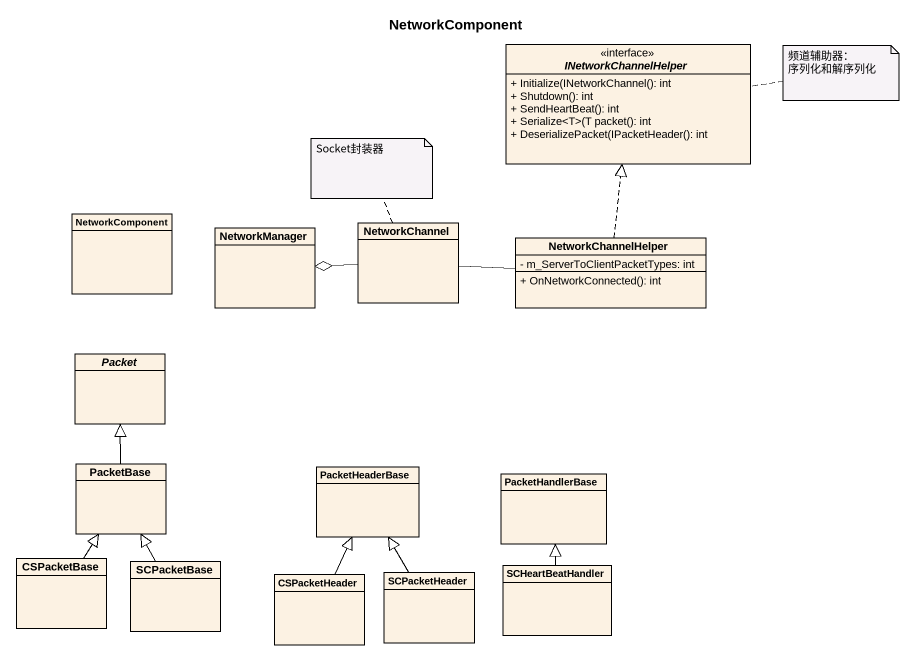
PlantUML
@startuml
title NetworkComponent
hide circle
hide empty members
skinparam classAttributeIconSize 0
interface INetworkChannelHelper {
  + Initialize(INetworkChannel(): int
  + Shutdown(): int
  + SendHeartBeat(): int
  + Serialize<T>(T packet(): int
  + DeserializePacket(IPacketHeader(): int
}
class NetworkComponent
class NetworkManager
class NetworkChannel
class NetworkChannelHelper {
  - m_ServerToClientPacketTypes: int
  + OnNetworkConnected(): int
}
abstract class Packet
class PacketBase
class PacketHeaderBase
class PacketHandlerBase
class CSPacketBase
class SCPacketBase
class CSPacketHeader
class SCPacketHeader
class SCHeartBeatHandler
NetworkChannel -left-o NetworkManager
NetworkChannel -right- NetworkChannelHelper
NetworkChannelHelper .up.|> INetworkChannelHelper
PacketBase -up-|> Packet
CSPacketBase -up-|> PacketBase
SCPacketBase -up-|> PacketBase
CSPacketHeader -up-|> PacketHeaderBase
SCPacketHeader -up-|> PacketHeaderBase
SCHeartBeatHandler -up-|> PacketHandlerBase
note right of INetworkChannelHelper
  频道辅助器：
  序列化和解序列化
end note
note top of NetworkChannel : Socket封装器
@enduml
